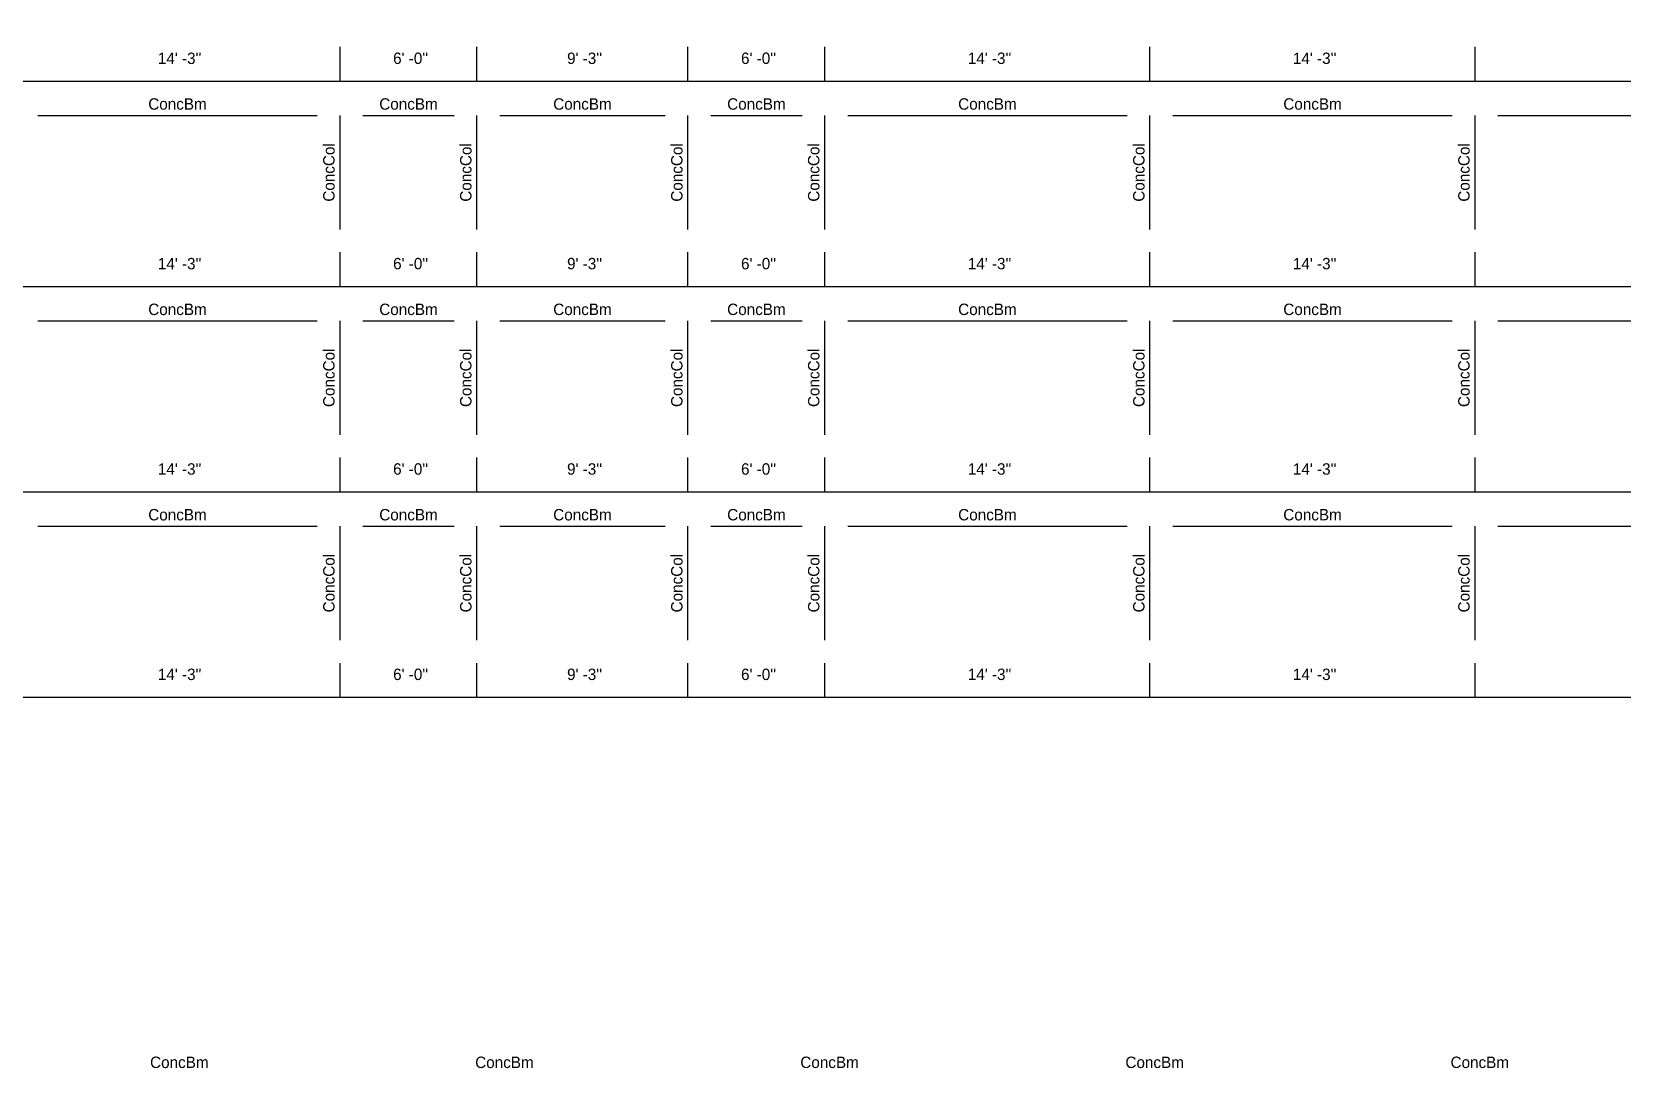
# Model space of a CAD drawing. Extents: x -38 to 2998, y -195 to 11529.
# Drawn here: x 753 to 1589, y 579 to 1124 of the extents above; entities that cross this region are included whole.
import ezdxf
from ezdxf.enums import TextEntityAlignment as Align

# ---------------------------------------------------------------- set-up
doc = ezdxf.new("R2010")
doc.units = 0
doc.header["$MEASUREMENT"] = 0
doc.layers.get('0').update_dxf_attribs({"linetype": 'CONTINUOUS'})
for name, color, linetype in [('CENTERLINES', 7, 'CONTINUOUS'), ('DIMENSIONS', 4, 'CONTINUOUS'), ('TEXT', 5, 'CONTINUOUS')]:
    doc.layers.add(name, color=color, linetype=linetype)
doc.dimstyles.get("Standard").update_dxf_attribs({"dimtxt": 0.18, "dimasz": 0.18, "dimexe": 0.18, "dimexo": 0.0625, "dimgap": 0.09, "dimtad": 0, "dimtih": 1, "dimtoh": 1, "dimdec": 4, "dimzin": 0, "dimtxsty": 'STANDARD', "dimcen": 0.09, "dimazin": 3, "dimtfac": 1, "dimtdec": 4, "dimtofl": 0, "dimtmove": 0, "dimatfit": 3, "dimtolj": 1, "dimtzin": 0})

# ---------------------------------------------------------------- blocks, each defined once
blk = doc.blocks.new('*D9547')
at = {"color": 1, "linetype": 'BYBLOCK'}
for points in [[(748.77, 778.77), (747.71, 777.71), (740.29, 770.29), (739.23, 769.23)], [(919.77, 778.77), (918.71, 777.71), (911.29, 770.29), (910.23, 769.23)]]:
    blk.add_solid(points, dxfattribs=at)
at = {"layer": 'DIMENSIONS', "color": 9, "linetype": 'BYBLOCK'}
for p, q in [((744, 774), (744, 792)), ((915, 774), (915, 792))]:
    blk.add_line(p, q, dxfattribs=at)
at = {"layer": 'DIMENSIONS', "color": 0, "linetype": 'BYBLOCK'}
blk.add_line((744, 774), (915, 774), dxfattribs=at)
at = {"layer": 'DIMENSIONS', "color": 0, "linetype": 'BYBLOCK', "insert": (829.5, 786), "char_height": 6, "attachment_point": 5}
blk.add_mtext("\\A1; 14' -3''", dxfattribs=at)
blk = doc.blocks.new('*D9548')
at = {"color": 1, "linetype": 'BYBLOCK'}
for points in [[(919.77, 778.77), (918.71, 777.71), (911.29, 770.29), (910.23, 769.23)], [(991.77, 778.77), (990.71, 777.71), (983.29, 770.29), (982.23, 769.23)]]:
    blk.add_solid(points, dxfattribs=at)
at = {"layer": 'DIMENSIONS', "color": 9, "linetype": 'BYBLOCK'}
for p, q in [((915, 774), (915, 792)), ((987, 774), (987, 792))]:
    blk.add_line(p, q, dxfattribs=at)
at = {"layer": 'DIMENSIONS', "color": 0, "linetype": 'BYBLOCK'}
blk.add_line((915, 774), (987, 774), dxfattribs=at)
at = {"layer": 'DIMENSIONS', "color": 0, "linetype": 'BYBLOCK', "insert": (951, 786), "char_height": 6, "attachment_point": 5}
blk.add_mtext("\\A1; 6' -0''", dxfattribs=at)
blk = doc.blocks.new('*D9549')
at = {"color": 1, "linetype": 'BYBLOCK'}
for points in [[(991.77, 778.77), (990.71, 777.71), (983.29, 770.29), (982.23, 769.23)], [(1102.77, 778.77), (1101.71, 777.71), (1094.29, 770.29), (1093.23, 769.23)]]:
    blk.add_solid(points, dxfattribs=at)
at = {"layer": 'DIMENSIONS', "color": 9, "linetype": 'BYBLOCK'}
for p, q in [((987, 774), (987, 792)), ((1098, 774), (1098, 792))]:
    blk.add_line(p, q, dxfattribs=at)
at = {"layer": 'DIMENSIONS', "color": 0, "linetype": 'BYBLOCK'}
blk.add_line((987, 774), (1098, 774), dxfattribs=at)
at = {"layer": 'DIMENSIONS', "color": 0, "linetype": 'BYBLOCK', "insert": (1042.5, 786), "char_height": 6, "attachment_point": 5}
blk.add_mtext("\\A1; 9' -3''", dxfattribs=at)
blk = doc.blocks.new('*D9550')
at = {"color": 1, "linetype": 'BYBLOCK'}
for points in [[(1102.77, 778.77), (1101.71, 777.71), (1094.29, 770.29), (1093.23, 769.23)], [(1174.77, 778.77), (1173.71, 777.71), (1166.29, 770.29), (1165.23, 769.23)]]:
    blk.add_solid(points, dxfattribs=at)
at = {"layer": 'DIMENSIONS', "color": 9, "linetype": 'BYBLOCK'}
for p, q in [((1098, 774), (1098, 792)), ((1170, 774), (1170, 792))]:
    blk.add_line(p, q, dxfattribs=at)
at = {"layer": 'DIMENSIONS', "color": 0, "linetype": 'BYBLOCK'}
blk.add_line((1098, 774), (1170, 774), dxfattribs=at)
at = {"layer": 'DIMENSIONS', "color": 0, "linetype": 'BYBLOCK', "insert": (1134, 786), "char_height": 6, "attachment_point": 5}
blk.add_mtext("\\A1; 6' -0''", dxfattribs=at)
blk = doc.blocks.new('*D9551')
at = {"color": 1, "linetype": 'BYBLOCK'}
for points in [[(1174.77, 778.77), (1173.71, 777.71), (1166.29, 770.29), (1165.23, 769.23)], [(1345.77, 778.77), (1344.71, 777.71), (1337.29, 770.29), (1336.23, 769.23)]]:
    blk.add_solid(points, dxfattribs=at)
at = {"layer": 'DIMENSIONS', "color": 9, "linetype": 'BYBLOCK'}
for p, q in [((1170, 774), (1170, 792)), ((1341, 774), (1341, 792))]:
    blk.add_line(p, q, dxfattribs=at)
at = {"layer": 'DIMENSIONS', "color": 0, "linetype": 'BYBLOCK'}
blk.add_line((1170, 774), (1341, 774), dxfattribs=at)
at = {"layer": 'DIMENSIONS', "color": 0, "linetype": 'BYBLOCK', "insert": (1255.5, 786), "char_height": 6, "attachment_point": 5}
blk.add_mtext("\\A1; 14' -3''", dxfattribs=at)
blk = doc.blocks.new('*D9552')
at = {"color": 1, "linetype": 'BYBLOCK'}
for points in [[(1345.77, 778.77), (1344.71, 777.71), (1337.29, 770.29), (1336.23, 769.23)], [(1516.77, 778.77), (1515.71, 777.71), (1508.29, 770.29), (1507.23, 769.23)]]:
    blk.add_solid(points, dxfattribs=at)
at = {"layer": 'DIMENSIONS', "color": 9, "linetype": 'BYBLOCK'}
for p, q in [((1341, 774), (1341, 792)), ((1512, 774), (1512, 792))]:
    blk.add_line(p, q, dxfattribs=at)
at = {"layer": 'DIMENSIONS', "color": 0, "linetype": 'BYBLOCK'}
blk.add_line((1341, 774), (1512, 774), dxfattribs=at)
at = {"layer": 'DIMENSIONS', "color": 0, "linetype": 'BYBLOCK', "insert": (1426.5, 786), "char_height": 6, "attachment_point": 5}
blk.add_mtext("\\A1; 14' -3''", dxfattribs=at)
blk = doc.blocks.new('*D9553')
at = {"color": 1, "linetype": 'BYBLOCK'}
for points in [[(1516.77, 778.77), (1515.71, 777.71), (1508.29, 770.29), (1507.23, 769.23)], [(1738.77, 778.77), (1737.71, 777.71), (1730.29, 770.29), (1729.23, 769.23)]]:
    blk.add_solid(points, dxfattribs=at)
at = {"layer": 'DIMENSIONS', "color": 9, "linetype": 'BYBLOCK'}
for p, q in [((1512, 774), (1512, 792)), ((1734, 774), (1734, 792))]:
    blk.add_line(p, q, dxfattribs=at)
at = {"layer": 'DIMENSIONS', "color": 0, "linetype": 'BYBLOCK'}
blk.add_line((1512, 774), (1734, 774), dxfattribs=at)
at = {"layer": 'DIMENSIONS', "color": 0, "linetype": 'BYBLOCK', "insert": (1623, 786), "char_height": 6, "attachment_point": 5}
blk.add_mtext("\\A1; 18' -6''", dxfattribs=at)
blk = doc.blocks.new('*D9563')
at = {"color": 1, "linetype": 'BYBLOCK'}
for points in [[(748.77, 886.77), (747.71, 885.71), (740.29, 878.29), (739.23, 877.23)], [(919.77, 886.77), (918.71, 885.71), (911.29, 878.29), (910.23, 877.23)]]:
    blk.add_solid(points, dxfattribs=at)
at = {"layer": 'DIMENSIONS', "color": 9, "linetype": 'BYBLOCK'}
for p, q in [((744, 882), (744, 900)), ((915, 882), (915, 900))]:
    blk.add_line(p, q, dxfattribs=at)
at = {"layer": 'DIMENSIONS', "color": 0, "linetype": 'BYBLOCK'}
blk.add_line((744, 882), (915, 882), dxfattribs=at)
at = {"layer": 'DIMENSIONS', "color": 0, "linetype": 'BYBLOCK', "insert": (829.5, 894), "char_height": 6, "attachment_point": 5}
blk.add_mtext("\\A1; 14' -3''", dxfattribs=at)
blk = doc.blocks.new('*D9564')
at = {"color": 1, "linetype": 'BYBLOCK'}
for points in [[(919.77, 886.77), (918.71, 885.71), (911.29, 878.29), (910.23, 877.23)], [(991.77, 886.77), (990.71, 885.71), (983.29, 878.29), (982.23, 877.23)]]:
    blk.add_solid(points, dxfattribs=at)
at = {"layer": 'DIMENSIONS', "color": 9, "linetype": 'BYBLOCK'}
for p, q in [((915, 882), (915, 900)), ((987, 882), (987, 900))]:
    blk.add_line(p, q, dxfattribs=at)
at = {"layer": 'DIMENSIONS', "color": 0, "linetype": 'BYBLOCK'}
blk.add_line((915, 882), (987, 882), dxfattribs=at)
at = {"layer": 'DIMENSIONS', "color": 0, "linetype": 'BYBLOCK', "insert": (951, 894), "char_height": 6, "attachment_point": 5}
blk.add_mtext("\\A1; 6' -0''", dxfattribs=at)
blk = doc.blocks.new('*D9565')
at = {"color": 1, "linetype": 'BYBLOCK'}
for points in [[(991.77, 886.77), (990.71, 885.71), (983.29, 878.29), (982.23, 877.23)], [(1102.77, 886.77), (1101.71, 885.71), (1094.29, 878.29), (1093.23, 877.23)]]:
    blk.add_solid(points, dxfattribs=at)
at = {"layer": 'DIMENSIONS', "color": 9, "linetype": 'BYBLOCK'}
for p, q in [((987, 882), (987, 900)), ((1098, 882), (1098, 900))]:
    blk.add_line(p, q, dxfattribs=at)
at = {"layer": 'DIMENSIONS', "color": 0, "linetype": 'BYBLOCK'}
blk.add_line((987, 882), (1098, 882), dxfattribs=at)
at = {"layer": 'DIMENSIONS', "color": 0, "linetype": 'BYBLOCK', "insert": (1042.5, 894), "char_height": 6, "attachment_point": 5}
blk.add_mtext("\\A1; 9' -3''", dxfattribs=at)
blk = doc.blocks.new('*D9566')
at = {"color": 1, "linetype": 'BYBLOCK'}
for points in [[(1102.77, 886.77), (1101.71, 885.71), (1094.29, 878.29), (1093.23, 877.23)], [(1174.77, 886.77), (1173.71, 885.71), (1166.29, 878.29), (1165.23, 877.23)]]:
    blk.add_solid(points, dxfattribs=at)
at = {"layer": 'DIMENSIONS', "color": 9, "linetype": 'BYBLOCK'}
for p, q in [((1098, 882), (1098, 900)), ((1170, 882), (1170, 900))]:
    blk.add_line(p, q, dxfattribs=at)
at = {"layer": 'DIMENSIONS', "color": 0, "linetype": 'BYBLOCK'}
blk.add_line((1098, 882), (1170, 882), dxfattribs=at)
at = {"layer": 'DIMENSIONS', "color": 0, "linetype": 'BYBLOCK', "insert": (1134, 894), "char_height": 6, "attachment_point": 5}
blk.add_mtext("\\A1; 6' -0''", dxfattribs=at)
blk = doc.blocks.new('*D9567')
at = {"color": 1, "linetype": 'BYBLOCK'}
for points in [[(1174.77, 886.77), (1173.71, 885.71), (1166.29, 878.29), (1165.23, 877.23)], [(1345.77, 886.77), (1344.71, 885.71), (1337.29, 878.29), (1336.23, 877.23)]]:
    blk.add_solid(points, dxfattribs=at)
at = {"layer": 'DIMENSIONS', "color": 9, "linetype": 'BYBLOCK'}
for p, q in [((1170, 882), (1170, 900)), ((1341, 882), (1341, 900))]:
    blk.add_line(p, q, dxfattribs=at)
at = {"layer": 'DIMENSIONS', "color": 0, "linetype": 'BYBLOCK'}
blk.add_line((1170, 882), (1341, 882), dxfattribs=at)
at = {"layer": 'DIMENSIONS', "color": 0, "linetype": 'BYBLOCK', "insert": (1255.5, 894), "char_height": 6, "attachment_point": 5}
blk.add_mtext("\\A1; 14' -3''", dxfattribs=at)
blk = doc.blocks.new('*D9568')
at = {"color": 1, "linetype": 'BYBLOCK'}
for points in [[(1345.77, 886.77), (1344.71, 885.71), (1337.29, 878.29), (1336.23, 877.23)], [(1516.77, 886.77), (1515.71, 885.71), (1508.29, 878.29), (1507.23, 877.23)]]:
    blk.add_solid(points, dxfattribs=at)
at = {"layer": 'DIMENSIONS', "color": 9, "linetype": 'BYBLOCK'}
for p, q in [((1341, 882), (1341, 900)), ((1512, 882), (1512, 900))]:
    blk.add_line(p, q, dxfattribs=at)
at = {"layer": 'DIMENSIONS', "color": 0, "linetype": 'BYBLOCK'}
blk.add_line((1341, 882), (1512, 882), dxfattribs=at)
at = {"layer": 'DIMENSIONS', "color": 0, "linetype": 'BYBLOCK', "insert": (1426.5, 894), "char_height": 6, "attachment_point": 5}
blk.add_mtext("\\A1; 14' -3''", dxfattribs=at)
blk = doc.blocks.new('*D9569')
at = {"color": 1, "linetype": 'BYBLOCK'}
for points in [[(1516.77, 886.77), (1515.71, 885.71), (1508.29, 878.29), (1507.23, 877.23)], [(1738.77, 886.77), (1737.71, 885.71), (1730.29, 878.29), (1729.23, 877.23)]]:
    blk.add_solid(points, dxfattribs=at)
at = {"layer": 'DIMENSIONS', "color": 9, "linetype": 'BYBLOCK'}
for p, q in [((1512, 882), (1512, 900)), ((1734, 882), (1734, 900))]:
    blk.add_line(p, q, dxfattribs=at)
at = {"layer": 'DIMENSIONS', "color": 0, "linetype": 'BYBLOCK'}
blk.add_line((1512, 882), (1734, 882), dxfattribs=at)
at = {"layer": 'DIMENSIONS', "color": 0, "linetype": 'BYBLOCK', "insert": (1623, 894), "char_height": 6, "attachment_point": 5}
blk.add_mtext("\\A1; 18' -6''", dxfattribs=at)
blk = doc.blocks.new('*D9579')
at = {"color": 1, "linetype": 'BYBLOCK'}
for points in [[(748.77, 994.77), (747.71, 993.71), (740.29, 986.29), (739.23, 985.23)], [(919.77, 994.77), (918.71, 993.71), (911.29, 986.29), (910.23, 985.23)]]:
    blk.add_solid(points, dxfattribs=at)
at = {"layer": 'DIMENSIONS', "color": 9, "linetype": 'BYBLOCK'}
for p, q in [((744, 990), (744, 1008)), ((915, 990), (915, 1008))]:
    blk.add_line(p, q, dxfattribs=at)
at = {"layer": 'DIMENSIONS', "color": 0, "linetype": 'BYBLOCK'}
blk.add_line((744, 990), (915, 990), dxfattribs=at)
at = {"layer": 'DIMENSIONS', "color": 0, "linetype": 'BYBLOCK', "insert": (829.5, 1002), "char_height": 6, "attachment_point": 5}
blk.add_mtext("\\A1; 14' -3''", dxfattribs=at)
blk = doc.blocks.new('*D9580')
at = {"color": 1, "linetype": 'BYBLOCK'}
for points in [[(919.77, 994.77), (918.71, 993.71), (911.29, 986.29), (910.23, 985.23)], [(991.77, 994.77), (990.71, 993.71), (983.29, 986.29), (982.23, 985.23)]]:
    blk.add_solid(points, dxfattribs=at)
at = {"layer": 'DIMENSIONS', "color": 9, "linetype": 'BYBLOCK'}
for p, q in [((915, 990), (915, 1008)), ((987, 990), (987, 1008))]:
    blk.add_line(p, q, dxfattribs=at)
at = {"layer": 'DIMENSIONS', "color": 0, "linetype": 'BYBLOCK'}
blk.add_line((915, 990), (987, 990), dxfattribs=at)
at = {"layer": 'DIMENSIONS', "color": 0, "linetype": 'BYBLOCK', "insert": (951, 1002), "char_height": 6, "attachment_point": 5}
blk.add_mtext("\\A1; 6' -0''", dxfattribs=at)
blk = doc.blocks.new('*D9581')
at = {"color": 1, "linetype": 'BYBLOCK'}
for points in [[(991.77, 994.77), (990.71, 993.71), (983.29, 986.29), (982.23, 985.23)], [(1102.77, 994.77), (1101.71, 993.71), (1094.29, 986.29), (1093.23, 985.23)]]:
    blk.add_solid(points, dxfattribs=at)
at = {"layer": 'DIMENSIONS', "color": 9, "linetype": 'BYBLOCK'}
for p, q in [((987, 990), (987, 1008)), ((1098, 990), (1098, 1008))]:
    blk.add_line(p, q, dxfattribs=at)
at = {"layer": 'DIMENSIONS', "color": 0, "linetype": 'BYBLOCK'}
blk.add_line((987, 990), (1098, 990), dxfattribs=at)
at = {"layer": 'DIMENSIONS', "color": 0, "linetype": 'BYBLOCK', "insert": (1042.5, 1002), "char_height": 6, "attachment_point": 5}
blk.add_mtext("\\A1; 9' -3''", dxfattribs=at)
blk = doc.blocks.new('*D9582')
at = {"color": 1, "linetype": 'BYBLOCK'}
for points in [[(1102.77, 994.77), (1101.71, 993.71), (1094.29, 986.29), (1093.23, 985.23)], [(1174.77, 994.77), (1173.71, 993.71), (1166.29, 986.29), (1165.23, 985.23)]]:
    blk.add_solid(points, dxfattribs=at)
at = {"layer": 'DIMENSIONS', "color": 9, "linetype": 'BYBLOCK'}
for p, q in [((1098, 990), (1098, 1008)), ((1170, 990), (1170, 1008))]:
    blk.add_line(p, q, dxfattribs=at)
at = {"layer": 'DIMENSIONS', "color": 0, "linetype": 'BYBLOCK'}
blk.add_line((1098, 990), (1170, 990), dxfattribs=at)
at = {"layer": 'DIMENSIONS', "color": 0, "linetype": 'BYBLOCK', "insert": (1134, 1002), "char_height": 6, "attachment_point": 5}
blk.add_mtext("\\A1; 6' -0''", dxfattribs=at)
blk = doc.blocks.new('*D9583')
at = {"color": 1, "linetype": 'BYBLOCK'}
for points in [[(1174.77, 994.77), (1173.71, 993.71), (1166.29, 986.29), (1165.23, 985.23)], [(1345.77, 994.77), (1344.71, 993.71), (1337.29, 986.29), (1336.23, 985.23)]]:
    blk.add_solid(points, dxfattribs=at)
at = {"layer": 'DIMENSIONS', "color": 9, "linetype": 'BYBLOCK'}
for p, q in [((1170, 990), (1170, 1008)), ((1341, 990), (1341, 1008))]:
    blk.add_line(p, q, dxfattribs=at)
at = {"layer": 'DIMENSIONS', "color": 0, "linetype": 'BYBLOCK'}
blk.add_line((1170, 990), (1341, 990), dxfattribs=at)
at = {"layer": 'DIMENSIONS', "color": 0, "linetype": 'BYBLOCK', "insert": (1255.5, 1002), "char_height": 6, "attachment_point": 5}
blk.add_mtext("\\A1; 14' -3''", dxfattribs=at)
blk = doc.blocks.new('*D9584')
at = {"color": 1, "linetype": 'BYBLOCK'}
for points in [[(1345.77, 994.77), (1344.71, 993.71), (1337.29, 986.29), (1336.23, 985.23)], [(1516.77, 994.77), (1515.71, 993.71), (1508.29, 986.29), (1507.23, 985.23)]]:
    blk.add_solid(points, dxfattribs=at)
at = {"layer": 'DIMENSIONS', "color": 9, "linetype": 'BYBLOCK'}
for p, q in [((1341, 990), (1341, 1008)), ((1512, 990), (1512, 1008))]:
    blk.add_line(p, q, dxfattribs=at)
at = {"layer": 'DIMENSIONS', "color": 0, "linetype": 'BYBLOCK'}
blk.add_line((1341, 990), (1512, 990), dxfattribs=at)
at = {"layer": 'DIMENSIONS', "color": 0, "linetype": 'BYBLOCK', "insert": (1426.5, 1002), "char_height": 6, "attachment_point": 5}
blk.add_mtext("\\A1; 14' -3''", dxfattribs=at)
blk = doc.blocks.new('*D9585')
at = {"color": 1, "linetype": 'BYBLOCK'}
for points in [[(1516.77, 994.77), (1515.71, 993.71), (1508.29, 986.29), (1507.23, 985.23)], [(1738.77, 994.77), (1737.71, 993.71), (1730.29, 986.29), (1729.23, 985.23)]]:
    blk.add_solid(points, dxfattribs=at)
at = {"layer": 'DIMENSIONS', "color": 9, "linetype": 'BYBLOCK'}
for p, q in [((1512, 990), (1512, 1008)), ((1734, 990), (1734, 1008))]:
    blk.add_line(p, q, dxfattribs=at)
at = {"layer": 'DIMENSIONS', "color": 0, "linetype": 'BYBLOCK'}
blk.add_line((1512, 990), (1734, 990), dxfattribs=at)
at = {"layer": 'DIMENSIONS', "color": 0, "linetype": 'BYBLOCK', "insert": (1623, 1002), "char_height": 6, "attachment_point": 5}
blk.add_mtext("\\A1; 18' -6''", dxfattribs=at)
blk = doc.blocks.new('*D9595')
at = {"color": 1, "linetype": 'BYBLOCK'}
for points in [[(748.77, 1102.77), (747.71, 1101.71), (740.29, 1094.29), (739.23, 1093.23)], [(919.77, 1102.77), (918.71, 1101.71), (911.29, 1094.29), (910.23, 1093.23)]]:
    blk.add_solid(points, dxfattribs=at)
at = {"layer": 'DIMENSIONS', "color": 9, "linetype": 'BYBLOCK'}
for p, q in [((744, 1098), (744, 1116)), ((915, 1098), (915, 1116))]:
    blk.add_line(p, q, dxfattribs=at)
at = {"layer": 'DIMENSIONS', "color": 0, "linetype": 'BYBLOCK'}
blk.add_line((744, 1098), (915, 1098), dxfattribs=at)
at = {"layer": 'DIMENSIONS', "color": 0, "linetype": 'BYBLOCK', "insert": (829.5, 1110), "char_height": 6, "attachment_point": 5}
blk.add_mtext("\\A1; 14' -3''", dxfattribs=at)
blk = doc.blocks.new('*D9596')
at = {"color": 1, "linetype": 'BYBLOCK'}
for points in [[(919.77, 1102.77), (918.71, 1101.71), (911.29, 1094.29), (910.23, 1093.23)], [(991.77, 1102.77), (990.71, 1101.71), (983.29, 1094.29), (982.23, 1093.23)]]:
    blk.add_solid(points, dxfattribs=at)
at = {"layer": 'DIMENSIONS', "color": 9, "linetype": 'BYBLOCK'}
for p, q in [((915, 1098), (915, 1116)), ((987, 1098), (987, 1116))]:
    blk.add_line(p, q, dxfattribs=at)
at = {"layer": 'DIMENSIONS', "color": 0, "linetype": 'BYBLOCK'}
blk.add_line((915, 1098), (987, 1098), dxfattribs=at)
at = {"layer": 'DIMENSIONS', "color": 0, "linetype": 'BYBLOCK', "insert": (951, 1110), "char_height": 6, "attachment_point": 5}
blk.add_mtext("\\A1; 6' -0''", dxfattribs=at)
blk = doc.blocks.new('*D9597')
at = {"color": 1, "linetype": 'BYBLOCK'}
for points in [[(991.77, 1102.77), (990.71, 1101.71), (983.29, 1094.29), (982.23, 1093.23)], [(1102.77, 1102.77), (1101.71, 1101.71), (1094.29, 1094.29), (1093.23, 1093.23)]]:
    blk.add_solid(points, dxfattribs=at)
at = {"layer": 'DIMENSIONS', "color": 9, "linetype": 'BYBLOCK'}
for p, q in [((987, 1098), (987, 1116)), ((1098, 1098), (1098, 1116))]:
    blk.add_line(p, q, dxfattribs=at)
at = {"layer": 'DIMENSIONS', "color": 0, "linetype": 'BYBLOCK'}
blk.add_line((987, 1098), (1098, 1098), dxfattribs=at)
at = {"layer": 'DIMENSIONS', "color": 0, "linetype": 'BYBLOCK', "insert": (1042.5, 1110), "char_height": 6, "attachment_point": 5}
blk.add_mtext("\\A1; 9' -3''", dxfattribs=at)
blk = doc.blocks.new('*D9598')
at = {"color": 1, "linetype": 'BYBLOCK'}
for points in [[(1102.77, 1102.77), (1101.71, 1101.71), (1094.29, 1094.29), (1093.23, 1093.23)], [(1174.77, 1102.77), (1173.71, 1101.71), (1166.29, 1094.29), (1165.23, 1093.23)]]:
    blk.add_solid(points, dxfattribs=at)
at = {"layer": 'DIMENSIONS', "color": 9, "linetype": 'BYBLOCK'}
for p, q in [((1098, 1098), (1098, 1116)), ((1170, 1098), (1170, 1116))]:
    blk.add_line(p, q, dxfattribs=at)
at = {"layer": 'DIMENSIONS', "color": 0, "linetype": 'BYBLOCK'}
blk.add_line((1098, 1098), (1170, 1098), dxfattribs=at)
at = {"layer": 'DIMENSIONS', "color": 0, "linetype": 'BYBLOCK', "insert": (1134, 1110), "char_height": 6, "attachment_point": 5}
blk.add_mtext("\\A1; 6' -0''", dxfattribs=at)
blk = doc.blocks.new('*D9599')
at = {"color": 1, "linetype": 'BYBLOCK'}
for points in [[(1174.77, 1102.77), (1173.71, 1101.71), (1166.29, 1094.29), (1165.23, 1093.23)], [(1345.77, 1102.77), (1344.71, 1101.71), (1337.29, 1094.29), (1336.23, 1093.23)]]:
    blk.add_solid(points, dxfattribs=at)
at = {"layer": 'DIMENSIONS', "color": 9, "linetype": 'BYBLOCK'}
for p, q in [((1170, 1098), (1170, 1116)), ((1341, 1098), (1341, 1116))]:
    blk.add_line(p, q, dxfattribs=at)
at = {"layer": 'DIMENSIONS', "color": 0, "linetype": 'BYBLOCK'}
blk.add_line((1170, 1098), (1341, 1098), dxfattribs=at)
at = {"layer": 'DIMENSIONS', "color": 0, "linetype": 'BYBLOCK', "insert": (1255.5, 1110), "char_height": 6, "attachment_point": 5}
blk.add_mtext("\\A1; 14' -3''", dxfattribs=at)
blk = doc.blocks.new('*D9600')
at = {"color": 1, "linetype": 'BYBLOCK'}
for points in [[(1345.77, 1102.77), (1344.71, 1101.71), (1337.29, 1094.29), (1336.23, 1093.23)], [(1516.77, 1102.77), (1515.71, 1101.71), (1508.29, 1094.29), (1507.23, 1093.23)]]:
    blk.add_solid(points, dxfattribs=at)
at = {"layer": 'DIMENSIONS', "color": 9, "linetype": 'BYBLOCK'}
for p, q in [((1341, 1098), (1341, 1116)), ((1512, 1098), (1512, 1116))]:
    blk.add_line(p, q, dxfattribs=at)
at = {"layer": 'DIMENSIONS', "color": 0, "linetype": 'BYBLOCK'}
blk.add_line((1341, 1098), (1512, 1098), dxfattribs=at)
at = {"layer": 'DIMENSIONS', "color": 0, "linetype": 'BYBLOCK', "insert": (1426.5, 1110), "char_height": 6, "attachment_point": 5}
blk.add_mtext("\\A1; 14' -3''", dxfattribs=at)
blk = doc.blocks.new('*D9601')
at = {"color": 1, "linetype": 'BYBLOCK'}
for points in [[(1516.77, 1102.77), (1515.71, 1101.71), (1508.29, 1094.29), (1507.23, 1093.23)], [(1738.77, 1102.77), (1737.71, 1101.71), (1730.29, 1094.29), (1729.23, 1093.23)]]:
    blk.add_solid(points, dxfattribs=at)
at = {"layer": 'DIMENSIONS', "color": 9, "linetype": 'BYBLOCK'}
for p, q in [((1512, 1098), (1512, 1116)), ((1734, 1098), (1734, 1116))]:
    blk.add_line(p, q, dxfattribs=at)
at = {"layer": 'DIMENSIONS', "color": 0, "linetype": 'BYBLOCK'}
blk.add_line((1512, 1098), (1734, 1098), dxfattribs=at)
at = {"layer": 'DIMENSIONS', "color": 0, "linetype": 'BYBLOCK', "insert": (1623, 1110), "char_height": 6, "attachment_point": 5}
blk.add_mtext("\\A1; 18' -6''", dxfattribs=at)

msp = doc.modelspace()

# ---------------------------------------------------------------- linework, layer by layer
at = {"layer": 'CENTERLINES', "color": 0, "linetype": 'CONTINUOUS'}
for p, q in [((756, 1080), (903, 1080)), ((915, 1020), (915, 1080)), ((927, 1080), (975, 1080)), ((987, 1020), (987, 1080)), ((999, 1080), (1086, 1080)), ((1098, 1020), (1098, 1080)), ((1110, 1080), (1158, 1080)), ((1170, 1020), (1170, 1080)), ((1182, 1080), (1329, 1080)), ((1341, 1020), (1341, 1080)), ((1353, 1080), (1500, 1080)), ((1512, 1020), (1512, 1080)), ((1524, 1080), (1722, 1080)), ((756, 972), (903, 972)), ((915, 912), (915, 972)), ((927, 972), (975, 972)), ((987, 912), (987, 972)), ((999, 972), (1086, 972)), ((1098, 912), (1098, 972)), ((1110, 972), (1158, 972)), ((1170, 912), (1170, 972)), ((1182, 972), (1329, 972)), ((1341, 912), (1341, 972)), ((1353, 972), (1500, 972)), ((1512, 912), (1512, 972)), ((1524, 972), (1722, 972)), ((756, 864), (903, 864)), ((915, 804), (915, 864)), ((927, 864), (975, 864)), ((987, 804), (987, 864)), ((999, 864), (1086, 864)), ((1098, 804), (1098, 864)), ((1110, 864), (1158, 864)), ((1170, 804), (1170, 864)), ((1182, 864), (1329, 864)), ((1341, 804), (1341, 864)), ((1353, 864), (1500, 864)), ((1512, 804), (1512, 864)), ((1524, 864), (1722, 864))]:
    msp.add_line(p, q, dxfattribs=at)

# ---------------------------------------------------------------- texts
at = {"layer": 'TEXT', "color": 0}
for p in [(829.5, 1086), (951, 1086), (1042.5, 1086), (1134, 1086), (1255.5, 1086), (1426.5, 1086), (829.5, 978), (951, 978), (1042.5, 978), (1134, 978), (1255.5, 978), (1426.5, 978), (829.5, 870), (951, 870), (1042.5, 870), (1134, 870), (1255.5, 870), (1426.5, 870), (830.46, 582), (1001.46, 582), (1172.46, 582), (1343.46, 582), (1514.46, 582)]:
    msp.add_text('ConcBm', height=6, dxfattribs=at).set_placement(p, align=Align.MIDDLE)
for p in [(909, 1050), (981, 1050), (1092, 1050), (1164, 1050), (1335, 1050), (1506, 1050), (909, 942), (981, 942), (1092, 942), (1164, 942), (1335, 942), (1506, 942), (909, 834), (981, 834), (1092, 834), (1164, 834), (1335, 834), (1506, 834)]:
    msp.add_text('ConcCol', height=6, rotation=90, dxfattribs=at).set_placement(p, align=Align.MIDDLE)

# ---------------------------------------------------------------- dimensions: what is measured, and where the dimension line sits
at = {"layer": 'DIMENSIONS'}
for base, p1, p2, picture, middle in [((915, 1098), (744, 1086), (915, 1086), '*D9595', (829.5, 1086)), ((987, 1098), (915, 1086), (987, 1086), '*D9596', (951, 1086)), ((1098, 1098), (987, 1086), (1098, 1086), '*D9597', (1042.5, 1086)), ((1170, 1098), (1098, 1086), (1170, 1086), '*D9598', (1134, 1086)), ((1341, 1098), (1170, 1086), (1341, 1086), '*D9599', (1255.5, 1086)), ((1512, 1098), (1341, 1086), (1512, 1086), '*D9600', (1426.5, 1086)), ((1734, 1098), (1512, 1086), (1734, 1086), '*D9601', (1623, 1086)), ((915, 990), (744, 978), (915, 978), '*D9579', (829.5, 978)), ((987, 990), (915, 978), (987, 978), '*D9580', (951, 978)), ((1098, 990), (987, 978), (1098, 978), '*D9581', (1042.5, 978)), ((1170, 990), (1098, 978), (1170, 978), '*D9582', (1134, 978)), ((1341, 990), (1170, 978), (1341, 978), '*D9583', (1255.5, 978)), ((1512, 990), (1341, 978), (1512, 978), '*D9584', (1426.5, 978)), ((1734, 990), (1512, 978), (1734, 978), '*D9585', (1623, 978)), ((915, 882), (744, 870), (915, 870), '*D9563', (829.5, 870)), ((987, 882), (915, 870), (987, 870), '*D9564', (951, 870)), ((1098, 882), (987, 870), (1098, 870), '*D9565', (1042.5, 870)), ((1170, 882), (1098, 870), (1170, 870), '*D9566', (1134, 870)), ((1341, 882), (1170, 870), (1341, 870), '*D9567', (1255.5, 870)), ((1512, 882), (1341, 870), (1512, 870), '*D9568', (1426.5, 870)), ((1734, 882), (1512, 870), (1734, 870), '*D9569', (1623, 870)), ((915, 774), (744, 762), (915, 762), '*D9547', (829.5, 762)), ((987, 774), (915, 762), (987, 762), '*D9548', (951, 762)), ((1098, 774), (987, 762), (1098, 762), '*D9549', (1042.5, 762)), ((1170, 774), (1098, 762), (1170, 762), '*D9550', (1134, 762)), ((1341, 774), (1170, 762), (1341, 762), '*D9551', (1255.5, 762)), ((1512, 774), (1341, 762), (1512, 762), '*D9552', (1426.5, 762)), ((1734, 774), (1512, 762), (1734, 762), '*D9553', (1623, 762))]:
    dim = msp.add_linear_dim(base=base, p1=p1, p2=p2, dimstyle='STANDARD', dxfattribs=at)
    dim.commit()
    dim.dimension.update_dxf_attribs({"geometry": picture, "text_midpoint": middle})

doc.saveas('drawing.dxf')
